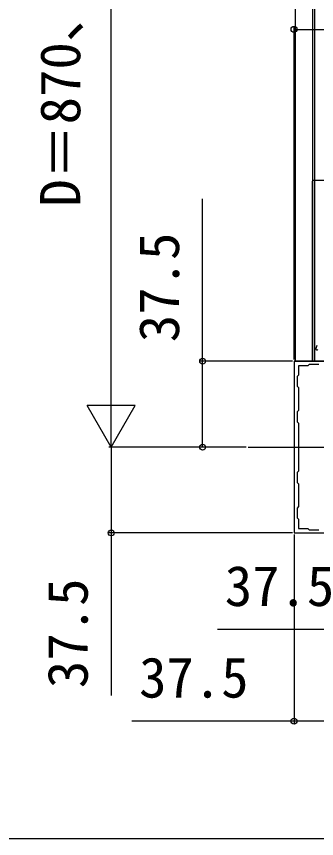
# Model space of a CAD drawing. Units: millimetres, scale not verified. Extents: x -1050 to 1050, y -1571 to 1561.
# Drawn here: x -451.7 to -320.3, y -1570.8 to -1211.7 of the extents above; entities that cross this region are included whole.
import ezdxf
from ezdxf.enums import TextEntityAlignment as Align

# ---------------------------------------------------------------- set-up
doc = ezdxf.new("R2010")
doc.units = ezdxf.units.MM
doc.header["$LTSCALE"] = 8
for name, color, linetype in [('0-2_YKK_11', 7, 'Continuous'), ('0-4_YKK_12', 2, 'Continuous'), ('0-5_YKK_13', 4, 'Continuous'), ('0-6_YKK_D', 6, 'Continuous'), ('0-7_YKK_ZWAK', 7, 'Continuous')]:
    doc.layers.add(name, color=color, linetype=linetype)
doc.styles.add('ＭＳ ゴシック', font='')
doc.styles.get('ＭＳ ゴシック').set_extended_font_data('MS Gothic')

msp = doc.modelspace()

# ---------------------------------------------------------------- linework, layer by layer
at = {"layer": '0-2_YKK_11'}
msp.add_lwpolyline([(-255.18, -1362.3), (-330.18, -1362.3), (-330.18, -1437.3), (-255.18, -1437.3)], close=True, dxfattribs=at)
msp.add_lwpolyline([(-319.28, -1363.7), (-323.58, -1363.7), (-324.18, -1364.3), (-328.18, -1364.3), (-328.18, -1368.3), (-328.78, -1368.9), (-328.78, -1373.2), (-328.18, -1373.8), (-328.18, -1383.8), (-328.78, -1384.4), (-328.78, -1388.7), (-328.18, -1389.3), (-328.18, -1410.3), (-328.78, -1410.9), (-328.78, -1415.2), (-328.18, -1415.8), (-328.18, -1425.8), (-328.78, -1426.4), (-328.78, -1430.7), (-328.18, -1431.3), (-328.18, -1435.3), (-324.18, -1435.3), (-323.58, -1435.9), (-319.281, -1435.9)], dxfattribs=at)
at = {"layer": '0-4_YKK_12'}
for p, q in [((-329.68, -809.8), (-329.68, -1362.3)), ((-322.139, -999.8), (-322.139, -1362.3)), ((-321.222, -999.8), (-321.222, -1362.3)), ((-329.68, -1362.3), (-256.68, -1362.3)), ((-350.18, -1399.8), (764.82, -1399.8))]:
    msp.add_line(p, q, dxfattribs=at)
at = {"layer": '0-5_YKK_13'}
for p, q in [((-322.18, -1283.775), (-322.18, -1362.3)), ((-261.18, -1283.276), (-321.681, -1283.276)), ((-320.18, -1355.376), (-320.65, -1356.667)), ((-322.18, -1362.3), (-319.18, -1362.3))]:
    msp.add_line(p, q, dxfattribs=at)
for start, end in [(160, 180), (180, 340)]:
    msp.add_arc((-320.18, -1356.838), 0.5, start, end, dxfattribs=at)
msp.add_ellipse((-321.679, -1283.777), major_axis=(0.355, -0.355), ratio=0.99628, start_param=2.358058, end_param=3.9251274, dxfattribs=at)
at = {"layer": '0-6_YKK_D'}
for p, q in [((-410.18, -1378.8), (-410.18, -820.8)), ((-330.18, -1361.6), (-330.18, -1216.3)), ((-330.18, -1217.3), (-255.18, -1217.3)), ((-410.18, -1399.8), (-410.18, -1363.427)), ((-330.88, -1362.3), (-371.18, -1362.3)), ((-410.18, -1399.8), (-420.68, -1381.613)), ((-399.68, -1381.613), (-420.68, -1381.613)), ((-410.18, -1399.8), (-399.68, -1381.613)), ((-351.18, -1399.8), (-411.18, -1399.8)), ((-351.18, -1399.8), (-411.18, -1399.8)), ((-351.18, -1399.8), (-371.18, -1399.8)), ((-330.88, -1437.3), (-411.18, -1437.3)), ((-330.18, -1438), (-330.18, -1520.5))]:
    msp.add_line(p, q, dxfattribs=at)
for points in [[(-370.18, -1399.8), (-370.18, -1362.3), (-370.18, -1291.291)], [(-410.18, -1399.8), (-410.18, -1437.3), (-410.18, -1508.309)], [(-255.18, -1479.5), (-292.68, -1479.5), (-363.689, -1479.5)], [(-292.68, -1519.5), (-330.18, -1519.5), (-401.189, -1519.5)]]:
    msp.add_lwpolyline(points, dxfattribs=at)
for centre in [(-330.18, -1217.3), (-370.18, -1362.3), (-370.18, -1399.8), (-410.18, -1437.3), (-330.18, -1519.5)]:
    msp.add_circle(centre, 1.275, dxfattribs=at)
at = {"layer": '0-7_YKK_ZWAK'}
msp.add_lwpolyline([(-1050, -1570.8), (1050, -1570.8), (1050, 1489.2)], dxfattribs=at)

# ---------------------------------------------------------------- texts
at = {"layer": '0-6_YKK_D', "style": 'ＭＳ ゴシック'}
for s, p in [('D＝870、1170、1470、1770', (-418.453, -1294.8)), ('37.5', (-375.18, -1353.973)), ('37.5', (-415.18, -1505.082))]:
    msp.add_text(s, height=17.6, rotation=90, dxfattribs=at).set_placement(p, align=Align.BOTTOM_LEFT)
for p in [(-360.462, -1474.5), (-397.962, -1514.5)]:
    msp.add_text('37.5', height=17.6, dxfattribs=at).set_placement(p, align=Align.BOTTOM_LEFT)

doc.saveas('drawing.dxf')
